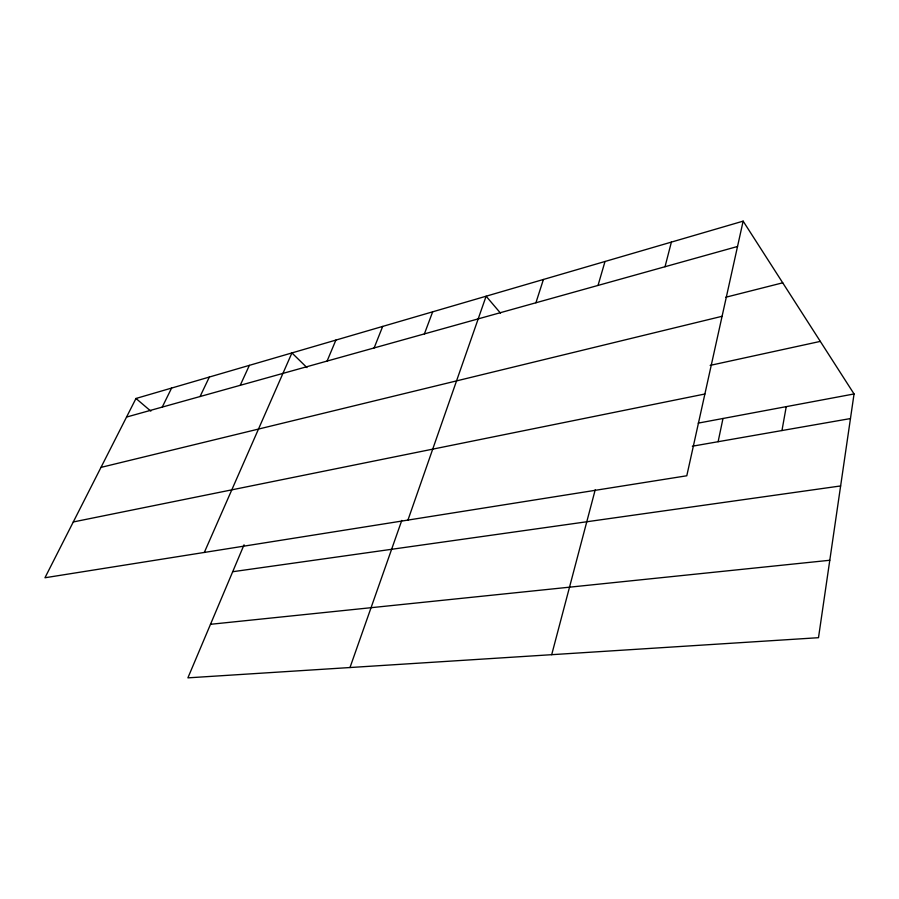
<?xml version="1.0" encoding="UTF-8"?>
<svg xmlns="http://www.w3.org/2000/svg" width="899" height="899" viewBox="0 0 899 899"><rect width="100%" height="100%" fill="white"/><g stroke="black" fill="none" stroke-linecap="round" stroke-linejoin="round"><path stroke-width="1.35" d="M743.136 221.143L686.791 475.773L44.95 577.765L135.985 398.471L743.136 221.143L854.05 393.953L818.495 637.694L187.891 677.857L244.056 544.805M781.961 430.542L786.243 406.651M718.121 441.712L722.987 418.484M665.024 266.733L671.384 242.101M551.694 654.686L595.205 489.843M598.026 285.433L605.005 261.485M535.916 302.772L543.412 279.477M407.944 520.083L486.112 296.209L500.507 313.133M349.992 667.541L401.774 520.431M424.395 333.911L432.666 311.818M374.13 347.935L382.693 326.416M327.09 361.072L335.889 340.092M204.309 552.447L291.928 352.925L306.941 367.59M240.224 385.323L249.371 365.354M200.061 396.538L209.343 377.052M162.236 407.101L171.608 388.065M126.545 417.057L737.528 246.483M725.819 297.232L782.726 282.814M100.991 467.39L722.088 316.291M710.154 365.387L820.315 341.395M73.291 521.959L704.883 394.009M698.22 423.126L854.05 393.953M692.354 446.219L850.454 418.563M232.695 571.719L840.632 485.943M210.501 624.299L829.788 560.268M135.985 398.471L150.841 411.135"/></g></svg>
